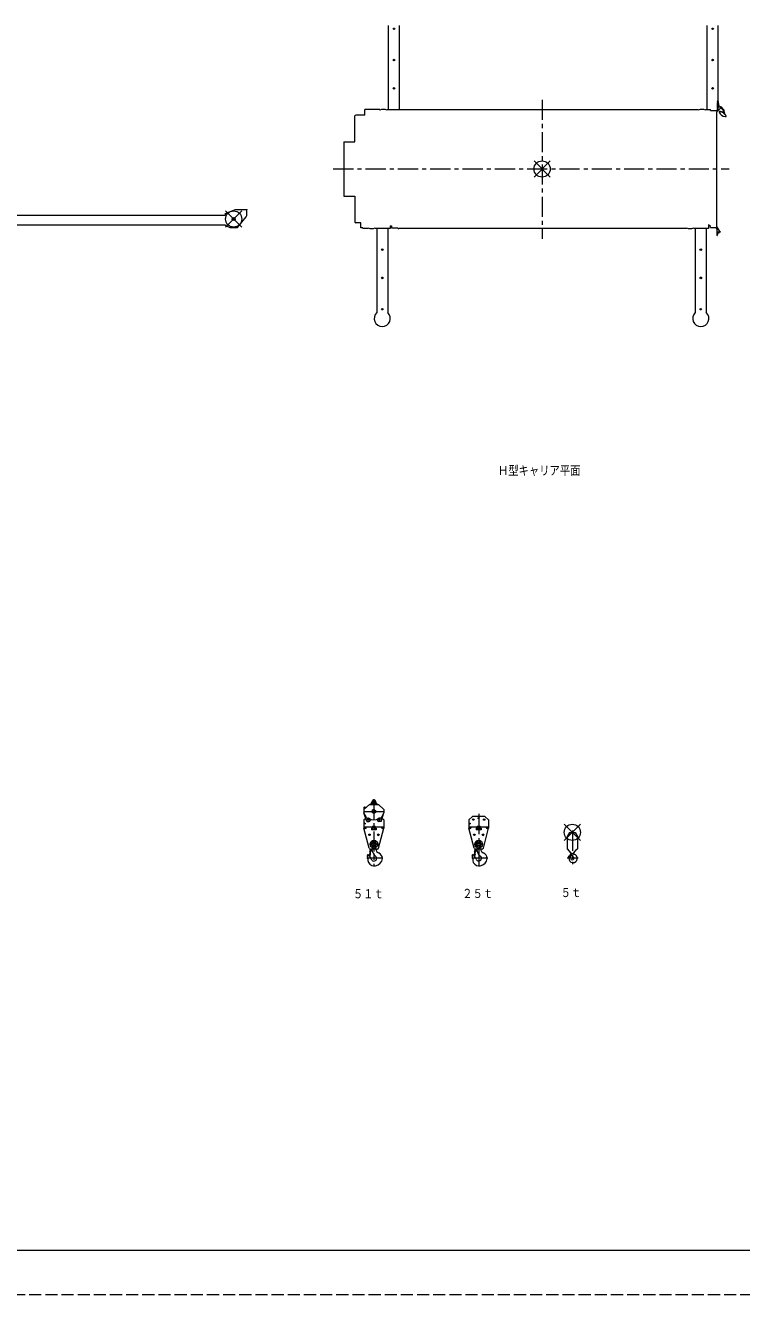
# Model space of a CAD drawing. Units: millimetres on the paper. Extents: x -420 to 420, y -297 to 297.
# Drawn here: x -101.4 to 75.8, y -297 to 17.1 of the extents above; entities that cross this region are included whole.
import ezdxf
from ezdxf.enums import TextEntityAlignment as Align

# ---------------------------------------------------------------- set-up
doc = ezdxf.new("R2010")
doc.units = ezdxf.units.MM
doc.linetypes.add('CHAIN1', pattern=[8, 5, -1, 1, -1])
doc.linetypes.add('DASHED3', pattern=[4, 3, -1])
doc.layers.add('0-0_0', color=7, linetype='Continuous', lineweight=18)
doc.layers.add('0-1_1', color=7, linetype='DASHED3', lineweight=18)
doc.styles.add('ＭＳ ゴシック', font='')
doc.styles.get('ＭＳ ゴシック').set_extended_font_data('MS Gothic')

msp = doc.modelspace()

# ---------------------------------------------------------------- linework, layer by layer
at = {"layer": '0-0_0', "color": 2}
for p, q in [((-11.544, -3.7), (-11.544, 17.088)), ((-8.814, -3.7), (-8.814, 17.088)), ((67.306, -3.7), (67.306, 17.088)), ((70.036, -3.7), (70.036, 17.088)), ((-14.474, -33.2), (-14.474, -53.988)), ((-11.744, -33.2), (-11.744, -53.988)), ((64.376, -33.2), (64.376, -53.988)), ((67.106, -33.2), (67.106, -53.988))]:
    msp.add_line(p, q, dxfattribs=at)
at = {"layer": '0-0_0', "linetype": 'CHAIN1'}
for p, q in [((26.456, -1.308), (26.456, -35.766)), ((-25.248, -18.45), (72.723, -18.45)), ((-15.179, -174.375), (-15.179, -191.041)), ((-17.761, -177.436), (-11.836, -177.436)), ((10.767, -178.027), (10.767, -191.041)), ((-12.599, -181.336), (-17.792, -181.336)), ((13.348, -181.336), (8.154, -181.336)), ((33.943, -182.186), (33.943, -190.494)), ((-14.061, -185.536), (-16.256, -185.536)), ((11.885, -185.536), (9.691, -185.536)), ((-12.934, -189.036), (-16.893, -189.036)), ((13.013, -189.036), (9.053, -189.036)), ((35.35, -189.036), (32.668, -189.036))]:
    msp.add_line(p, q, dxfattribs=at)
at = {"layer": '0-0_0'}
for p, q in [((69.86, -1.625), (69.978, -1.625)), ((70.078, -1.725), (70.078, -2.015)), ((70.078, -2.013), (70.178, -2.825)), ((70.178, -2.825), (70.228, -2.825)), ((70.228, -2.825), (70.228, -3.085)), ((70.228, -3.085), (70.586, -3.085)), ((-19.867, -11.75), (-19.867, -5.33)), ((-17.397, -5.107), (-19.644, -5.107)), ((-13.729, -3.7), (-17.397, -3.7)), ((-17.397, -5.107), (-17.397, -3.7)), ((-13.729, -3.914), (-13.729, -3.7)), ((-11.929, -3.914), (-11.929, -3.7)), ((-11.929, -3.7), (65.121, -3.7)), ((65.121, -3.7), (65.121, -3.914)), ((66.921, -3.914), (66.921, -3.7)), ((66.921, -3.7), (68.141, -3.7)), ((68.141, -4), (68.141, -3.7)), ((68.141, -4), (69.433, -4)), ((69.826, -3.845), (69.598, -4.073)), ((70.718, -3.338), (69.656, -4.4)), ((69.656, -4.4), (69.656, -32.686)), ((71.311, -3.915), (70.718, -3.338)), ((71.444, -3.778), (70.824, -3.174)), ((71.236, -4.241), (71.322, -4.181)), ((71.236, -4.426), (71.236, -4.241)), ((71.236, -4.426), (71.297, -4.485)), ((71.272, -4.554), (71.297, -4.485)), ((71.343, -4.169), (71.322, -4.181)), ((71.333, -4.67), (71.449, -4.566)), ((71.343, -4.169), (71.343, -3.974)), ((71.449, -4.566), (71.511, -4.597)), ((71.511, -4.597), (71.582, -4.6)), ((71.534, -4.265), (71.534, -3.974)), ((71.611, -4.397), (71.534, -4.265)), ((71.611, -4.583), (71.582, -4.6)), ((71.611, -4.583), (71.611, -4.397)), ((-22.644, -11.75), (-19.867, -11.75)), ((-22.644, -11.75), (-22.644, -25.15)), ((-22.644, -25.15), (-19.867, -25.15)), ((-19.867, -25.15), (-19.867, -31.57)), ((-112.856, -29.889), (-51.956, -29.889)), ((-51.956, -29.455), (-51.956, -29.889)), ((-48.908, -32.911), (-46.804, -30.315)), ((-46.667, -28.492), (-46.665, -28.431)), ((-46.665, -28.431), (-46.605, -28.433)), ((-46.657, -29.933), (-46.605, -28.433)), ((-18.424, -31.793), (-19.644, -31.793)), ((-18.424, -33), (-18.424, -31.793)), ((-17.879, -33), (-18.424, -33)), ((-17.879, -33), (-17.879, -33.2)), ((-16.659, -33.2), (-17.879, -33.2)), ((-16.659, -32.986), (-16.659, -33.2)), ((-11.191, -32.503), (-10.852, -32.503)), ((-11.191, -32.503), (-11.191, -33.2)), ((62.191, -33.2), (-9.044, -33.2)), ((62.191, -32.986), (62.191, -33.2)), ((63.991, -33.2), (63.991, -32.986)), ((67.659, -33.2), (63.991, -33.2)), ((68.106, -32.677), (67.659, -32.23)), ((67.659, -32.23), (67.659, -33.2)), ((68.106, -32.9), (68.106, -32.677)), ((68.106, -32.9), (69.466, -32.9)), ((69.466, -32.9), (69.736, -33.366)), ((69.656, -32.686), (70.379, -33.935)), ((70.504, -34.115), (70.376, -34.115)), ((70.379, -33.935), (70.504, -33.935)), ((70.504, -33.935), (70.504, -34.115)), ((69.722, -34.77), (69.722, -34.823)), ((69.832, -34.875), (69.773, -34.875)), ((-17.629, -176.936), (-16.279, -175.686)), ((-16.279, -175.686), (-14.079, -175.686)), ((-15.829, -175.555), (-15.552, -174.842)), ((-14.53, -175.555), (-14.806, -174.842)), ((-12.729, -176.936), (-14.079, -175.686)), ((-17.629, -176.486), (-17.629, -177.736)), ((-16.949, -179.886), (-17.629, -177.736)), ((-17.034, -178.961), (-17.629, -177.736)), ((-17.568, -176.536), (-17.499, -176.416)), ((-17.499, -176.656), (-17.568, -176.536)), ((-17.36, -176.416), (-17.499, -176.416)), ((-17.36, -176.656), (-17.499, -176.656)), ((-17.479, -176.336), (-16.981, -176.336)), ((-17.291, -176.536), (-17.36, -176.416)), ((-17.291, -176.536), (-17.36, -176.656)), ((-15.179, -176.94), (-15.609, -177.188)), ((-15.609, -177.188), (-15.609, -177.684)), ((-15.179, -177.933), (-15.609, -177.684)), ((-15.179, -176.94), (-14.749, -177.188)), ((-14.749, -177.684), (-15.179, -177.933)), ((-14.749, -177.188), (-14.749, -177.684)), ((-13.409, -179.886), (-12.729, -177.736)), ((-13.325, -178.961), (-12.729, -177.736)), ((-12.729, -176.936), (-12.729, -177.736)), ((9.267, -178.706), (8.317, -179.536)), ((12.267, -178.706), (9.267, -178.706)), ((13.217, -179.536), (12.267, -178.706)), ((-17.183, -179.146), (-17.629, -179.536)), ((-17.629, -179.536), (-17.629, -181.536)), ((-16.338, -186.511), (-17.629, -181.536)), ((-17.429, -180.297), (-17.549, -180.367)), ((-17.549, -180.367), (-17.549, -180.505)), ((-17.429, -180.575), (-17.549, -180.505)), ((-17.481, -181.438), (-17.331, -181.351)), ((-17.481, -181.611), (-17.481, -181.438)), ((-17.331, -181.697), (-17.481, -181.611)), ((-17.429, -180.297), (-17.309, -180.367)), ((-17.331, -181.351), (-17.181, -181.438)), ((-17.181, -181.611), (-17.331, -181.697)), ((-17.181, -181.438), (-17.181, -181.611)), ((-16.949, -179.886), (-16.309, -179.886)), ((-16.854, -179.074), (-16.52, -179.074)), ((-16.529, -179.17), (-16.759, -179.303)), ((-16.759, -179.303), (-16.759, -179.569)), ((-16.529, -179.702), (-16.759, -179.569)), ((-16.109, -179.291), (-16.109, -179.686)), ((-15.779, -181.596), (-15.779, -181.976)), ((-15.414, -181.596), (-15.779, -181.596)), ((-14.579, -181.976), (-15.779, -181.976)), ((-14.579, -181.596), (-14.945, -181.596)), ((-14.579, -181.596), (-14.579, -181.976)), ((-14.249, -179.291), (-14.249, -179.686)), ((-13.409, -179.886), (-14.049, -179.886)), ((-14.021, -186.511), (-12.729, -181.536)), ((-13.504, -179.074), (-13.839, -179.074)), ((-13.027, -181.351), (-13.177, -181.438)), ((-13.177, -181.438), (-13.177, -181.611)), ((-13.177, -181.611), (-13.027, -181.697)), ((-12.729, -179.536), (-13.175, -179.146)), ((-12.877, -181.438), (-13.027, -181.351)), ((-13.027, -181.697), (-12.877, -181.611)), ((-12.877, -181.611), (-12.877, -181.438)), ((-12.729, -179.536), (-12.729, -181.536)), ((8.317, -179.536), (8.317, -181.536)), ((9.609, -186.511), (8.317, -181.536)), ((8.517, -180.297), (8.397, -180.367)), ((8.397, -180.367), (8.397, -180.505)), ((8.517, -180.575), (8.397, -180.505)), ((8.465, -181.438), (8.615, -181.351)), ((8.465, -181.611), (8.465, -181.438)), ((8.615, -181.697), (8.465, -181.611)), ((8.517, -180.297), (8.637, -180.367)), ((8.637, -180.505), (8.517, -180.575)), ((8.615, -181.351), (8.765, -181.438)), ((8.765, -181.611), (8.615, -181.697)), ((8.637, -180.367), (8.637, -180.505)), ((8.765, -181.438), (8.765, -181.611)), ((10.533, -181.596), (10.167, -181.596)), ((10.167, -181.596), (10.167, -181.976)), ((11.367, -181.596), (11.001, -181.596)), ((11.926, -186.511), (13.217, -181.536)), ((12.919, -181.351), (12.769, -181.438)), ((12.769, -181.438), (12.769, -181.611)), ((12.769, -181.611), (12.919, -181.697)), ((13.069, -181.438), (12.919, -181.351)), ((12.919, -181.697), (13.069, -181.611)), ((13.069, -181.611), (13.069, -181.438)), ((13.217, -179.536), (13.217, -181.536)), ((-16.409, -183.12), (-16.259, -183.033)), ((-16.409, -183.293), (-16.409, -183.12)), ((-16.259, -183.38), (-16.409, -183.293)), ((-16.259, -183.033), (-16.109, -183.12)), ((-16.109, -183.293), (-16.259, -183.38)), ((-16.109, -183.12), (-16.109, -183.293)), ((-15.929, -184.953), (-15.929, -186.119)), ((-15.848, -184.861), (-15.529, -184.861)), ((-15.529, -184.861), (-15.529, -185.215)), ((-14.511, -184.861), (-14.829, -184.861)), ((-14.829, -184.861), (-14.829, -185.215)), ((-14.429, -184.953), (-14.429, -186.119)), ((-14.249, -183.293), (-14.099, -183.38)), ((-13.949, -183.12), (-14.099, -183.033)), ((-14.099, -183.38), (-13.949, -183.293)), ((-13.949, -183.293), (-13.949, -183.12)), ((9.537, -183.12), (9.687, -183.033)), ((9.537, -183.293), (9.537, -183.12)), ((9.687, -183.38), (9.537, -183.293)), ((9.687, -183.033), (9.837, -183.12)), ((9.837, -183.293), (9.687, -183.38)), ((9.837, -183.12), (9.837, -183.293)), ((10.017, -184.953), (10.017, -186.119)), ((10.099, -184.861), (10.417, -184.861)), ((10.417, -184.861), (10.417, -185.215)), ((11.117, -184.861), (11.117, -185.215)), ((11.436, -184.861), (11.117, -184.861)), ((11.517, -184.953), (11.517, -186.119)), ((11.847, -183.033), (11.697, -183.12)), ((11.697, -183.12), (11.697, -183.293)), ((11.697, -183.293), (11.847, -183.38)), ((11.997, -183.12), (11.847, -183.033)), ((11.847, -183.38), (11.997, -183.293)), ((11.997, -183.293), (11.997, -183.12)), ((33.248, -182.606), (32.673, -183.606)), ((32.673, -183.606), (32.673, -185.906)), ((33.248, -182.606), (34.638, -182.606)), ((34.638, -182.606), (35.213, -183.606)), ((35.213, -183.606), (35.213, -185.906)), ((-16.202, -187.251), (-16.306, -188.436)), ((-16.202, -187.251), (-15.961, -186.736)), ((-16.095, -187.403), (-16.133, -187.836)), ((-16.133, -187.836), (-16.071, -188.206)), ((-14.311, -186.736), (-16.047, -186.736)), ((-15.959, -186.736), (-15.761, -186.829)), ((-15.959, -187.016), (-15.904, -186.921)), ((-15.904, -187.111), (-15.959, -187.016)), ((-15.904, -186.921), (-15.794, -186.921)), ((-15.794, -187.111), (-15.904, -187.111)), ((-15.741, -187.223), (-15.849, -187.223)), ((-15.848, -186.211), (-15.529, -186.211)), ((-15.794, -186.921), (-15.74, -187.016)), ((-15.74, -187.016), (-15.794, -187.111)), ((-15.529, -185.857), (-15.529, -186.211)), ((-14.829, -185.857), (-14.829, -186.211)), ((-14.511, -186.211), (-14.829, -186.211)), ((9.744, -187.251), (9.64, -188.436)), ((9.744, -187.251), (9.985, -186.736)), ((9.851, -187.403), (9.813, -187.836)), ((9.813, -187.836), (9.875, -188.206)), ((11.635, -186.736), (9.899, -186.736)), ((9.987, -186.736), (10.185, -186.829)), ((9.987, -187.016), (10.042, -186.921)), ((10.042, -187.111), (9.987, -187.016)), ((10.042, -186.921), (10.152, -186.921)), ((10.152, -187.111), (10.042, -187.111)), ((10.205, -187.223), (10.097, -187.223)), ((10.099, -186.211), (10.417, -186.211)), ((10.417, -185.857), (10.417, -186.211)), ((11.117, -185.857), (11.117, -186.211)), ((11.436, -186.211), (11.117, -186.211)), ((32.668, -185.906), (32.668, -186.656)), ((32.748, -186.736), (32.668, -186.656)), ((32.748, -186.736), (32.813, -186.736)), ((33.575, -187.645), (32.813, -186.736)), ((33.349, -188.726), (33.526, -188.007)), ((33.518, -188.459), (33.558, -188.298)), ((33.558, -188.298), (33.729, -188.119)), ((33.566, -187.944), (33.686, -187.843)), ((33.675, -188.175), (33.75, -188.202)), ((34.311, -187.645), (35.073, -186.736)), ((35.073, -186.736), (35.138, -186.736)), ((35.138, -186.736), (35.218, -186.656)), ((35.218, -185.906), (35.218, -186.656)), ((-15.179, -190.856), (-14.811, -190.856)), ((10.767, -190.856), (11.135, -190.856)), ((33.29, -188.662), (33.164, -188.535)), ((33.349, -188.726), (33.397, -188.738)), ((33.518, -188.459), (33.521, -188.639)), ((34.113, -190.106), (33.943, -190.106))]:
    msp.add_line(p, q, dxfattribs=at)
at = {"layer": '0-0_0', "color": 5}
for p, q in [((24.456, -16.45), (28.456, -20.45)), ((24.456, -20.45), (28.456, -16.45)), ((-51.886, -32.83), (-47.886, -28.83)), ((-51.886, -28.83), (-47.886, -32.83)), ((31.943, -180.606), (35.943, -184.606)), ((31.943, -184.606), (35.943, -180.606))]:
    msp.add_line(p, q, dxfattribs=at)
at = {"layer": '0-0_0'}
for points in [[(-51.956, -29.455), (-49.424, -28.492), (-46.667, -28.492)], [(-112.19, -32.241), (-51.956, -32.241), (-51.956, -32.314)], [(-51.901, -32.402), (-50.846, -32.911), (-48.908, -32.911)], [(-11.191, -33.2), (-14.859, -33.2), (-14.859, -32.986)], [(-10.852, -32.503), (-10.852, -33), (-9.272, -33)], [(70.172, -34.115), (69.932, -34.115), (69.932, -34.425)], [(-17.309, -180.367), (-17.309, -180.505), (-17.429, -180.575)], [(-16.529, -179.17), (-16.299, -179.303), (-16.299, -179.569), (-16.529, -179.702)], [(11.367, -181.596), (11.367, -181.976), (10.167, -181.976)], [(-14.099, -183.033), (-14.249, -183.12), (-14.249, -183.293)], [(10.152, -186.921), (10.207, -187.016), (10.152, -187.111)]]:
    msp.add_lwpolyline(points, dxfattribs=at)
at = {"layer": '0-0_0', "color": 2}
for centre, radius in [((-10.179, 16.25), 0.175), ((68.671, 16.25), 0.175), ((-10.179, 8.5), 0.2), ((68.671, 8.5), 0.2), ((-10.179, 1.5), 0.2), ((68.671, 1.5), 0.2), ((-13.109, -38.4), 0.2), ((65.741, -38.4), 0.2), ((-13.109, -45.4), 0.2), ((65.741, -45.4), 0.2), ((-13.109, -53.15), 0.175), ((65.741, -53.15), 0.175)]:
    msp.add_circle(centre, radius, dxfattribs=at)
at = {"layer": '0-0_0', "color": 5}
for centre in [(26.456, -18.45), (-49.886, -30.83), (33.943, -182.606)]:
    msp.add_circle(centre, 2, dxfattribs=at)
at = {"layer": '0-0_0'}
for centre, radius in [((-49.886, -30.83), 0.375), ((-15.179, -174.986), 0.325), ((-15.179, -174.986), 0.15), ((-17.429, -176.536), 0.12), ((-15.179, -177.436), 0.43), ((10.767, -179.086), 0.16), ((-17.429, -180.436), 0.12), ((-17.331, -181.524), 0.185), ((-17.331, -181.524), 0.15), ((-17.331, -181.524), 0.1), ((-17.331, -181.524), 0.0865), ((-16.529, -179.436), 0.23), ((-16.529, -179.436), 0.15), ((-16.529, -179.436), 0.131), ((-15.529, -181.786), 0.08), ((-15.529, -181.786), 0.0692), ((-15.179, -181.336), 0.35), ((-14.829, -181.786), 0.08), ((-14.829, -181.786), 0.0692), ((-13.829, -179.436), 0.185), ((-13.829, -179.436), 0.185), ((-13.027, -181.524), 0.185), ((-13.027, -181.524), 0.15), ((-13.027, -181.524), 0.1), ((-13.027, -181.524), 0.0865), ((8.517, -180.436), 0.12), ((8.615, -181.524), 0.185), ((8.615, -181.524), 0.15), ((8.615, -181.524), 0.1), ((8.615, -181.524), 0.0865), ((9.417, -179.436), 0.185), ((10.417, -181.786), 0.08), ((10.417, -181.786), 0.0692), ((10.767, -181.336), 0.35), ((11.117, -181.786), 0.08), ((11.117, -181.786), 0.0692), ((12.117, -179.436), 0.185), ((12.919, -181.524), 0.185), ((12.919, -181.524), 0.15), ((12.919, -181.524), 0.1), ((12.919, -181.524), 0.0865), ((-16.259, -183.207), 0.185), ((-16.259, -183.207), 0.15), ((-16.259, -183.207), 0.1), ((-16.259, -183.207), 0.0865), ((-15.179, -185.536), 0.95), ((-15.179, -185.536), 0.475), ((-15.179, -185.536), 0.445), ((-14.099, -183.207), 0.185), ((-14.099, -183.207), 0.15), ((-14.099, -183.207), 0.1), ((-14.099, -183.207), 0.0865), ((9.687, -183.207), 0.185), ((9.687, -183.207), 0.15), ((9.687, -183.207), 0.1), ((9.687, -183.207), 0.0865), ((10.767, -185.536), 0.95), ((10.767, -185.536), 0.475), ((10.767, -185.536), 0.445), ((11.847, -183.207), 0.185), ((11.847, -183.207), 0.15), ((11.847, -183.207), 0.1), ((11.847, -183.207), 0.0865), ((-15.849, -187.016), 0.095), ((10.097, -187.016), 0.095), ((33.643, -188.036), 0.1)]:
    msp.add_circle(centre, radius, dxfattribs=at)
for centre, radius, start, end in [((75.758, -2.775), 6, 169.92139, 190.07864), ((75.758, -2.775), 6.03, 169.19592, 169.68747), ((69.85, -1.7), 0.025, 169.68693, 270.00304), ((69.86, -1.65), 0.025, 92.23677, 170.72222), ((69.978, -1.725), 0.1, 0.00025, 90.00024), ((70.688, -3.175), 0.136, 0.37628, 138.55226), ((-19.644, -5.33), 0.223, 89.99999, 179.99997), ((-12.829, -5.7), 2, 63.25314, 116.7382), ((66.021, -5.7), 2, 63.25791, 116.74371), ((69.433, -4.223), 0.223, 42.31634, 90.00004), ((69.85, -3.85), 0.025, 90.00022, 168.80147), ((70.603, -4.359), 0.342, 174.11679, 177.95504), ((70.638, -4.325), 0.378, 183.43088, 187.26913), ((70.57, -4.396), 0.316, 162.95012, 166.78837), ((70.675, -4.292), 0.42, 191.00462, 194.84287), ((70.54, -4.436), 0.302, 150.27195, 154.1102), ((70.715, -4.263), 0.466, 197.13438, 200.97263), ((71.927, -3.7), 1.8, 203.14048, 265.82499), ((70.512, -4.477), 0.302, 137.02119, 140.85944), ((70.757, -4.235), 0.514, 202.13149, 205.96974), ((70.487, -4.52), 0.317, 124.42033, 128.25858), ((70.8, -4.211), 0.564, 206.25867, 210.09692), ((70.465, -4.564), 0.344, 113.37244, 117.21069), ((70.446, -4.61), 0.38, 104.1806, 108.01885), ((70.431, -4.657), 0.423, 96.71261, 100.55086), ((70.418, -4.705), 0.469, 90.66725, 94.5055), ((70.409, -4.753), 0.518, 85.73532, 89.57357), ((70.403, -4.803), 0.567, 81.65802, 85.49627), ((70.513, -4.678), 0.438, 89.54474, 93.67605), ((70.505, -4.726), 0.486, 84.47011, 88.60143), ((70.5, -4.775), 0.534, 80.3149, 84.44621), ((70.498, -4.823), 0.583, 76.85099, 80.9823), ((70.501, -4.872), 0.63, 73.91104, 78.04235), ((70.506, -4.92), 0.675, 71.37259, 75.5039), ((70.515, -4.968), 0.718, 69.14526, 73.27657), ((70.528, -5.015), 0.758, 67.16142, 71.29274), ((70.544, -5.061), 0.794, 65.36969, 69.501), ((70.563, -5.106), 0.828, 63.73027, 67.86159), ((70.585, -5.149), 0.858, 62.21181, 66.34313), ((70.61, -5.19), 0.884, 60.78908, 64.9204), ((70.638, -5.23), 0.905, 59.44136, 63.57268), ((70.67, -5.267), 0.923, 58.15121, 62.28252), ((70.703, -5.302), 0.936, 56.90357, 61.03489), ((70.739, -5.335), 0.945, 55.68507, 59.81639), ((71.238, -3.99), 0.104, 359.99999, 45.77418), ((70.802, -5.525), 1.033, 50.36476, 57.70301), ((71.238, -3.99), 0.295, 359.99999, 45.77418), ((70.888, -5.563), 1.011, 48.17899, 55.51724), ((70.979, -5.589), 0.974, 45.86017, 53.19843), ((71.073, -5.604), 0.923, 43.31882, 50.65708), ((71.167, -5.606), 0.858, 40.43436, 47.77261), ((71.872, -4.96), 0.541, 261.99093, 269.32919), ((71.261, -5.597), 0.782, 37.03179, 44.37005), ((71.855, -5.053), 0.448, 271.45544, 278.79369), ((71.353, -5.575), 0.697, 32.84039, 40.17865), ((71.825, -5.143), 0.366, 285.50483, 292.84308), ((71.442, -5.542), 0.605, 27.41683, 34.75509), ((71.784, -5.228), 0.312, 305.93742, 313.27567), ((71.525, -5.498), 0.51, 20.00195, 27.34021), ((71.733, -5.307), 0.303, 330.89536, 338.23362), ((71.603, -5.443), 0.42, 9.28781, 16.62607), ((71.672, -5.38), 0.345, 353.31194, 0.6502), ((-47.316, -29.9), 0.66, 320.96458, 357.99976), ((-51.858, -32.314), 0.098, 179.99983, 244.25213), ((-19.644, -31.57), 0.223, 180.00003, 270.00001), ((-15.759, -31.2), 2, 243.25784, 296.74363), ((-9.044, -32.97), 0.23, 187.49403, 270), ((63.091, -31.2), 2, 243.25776, 296.74356), ((77.915, -34.025), 8.205, 175.39343, 185.06906), ((69.492, -34.51), 0.437, 354.00149, 359.62649), ((69.486, -34.476), 0.445, 355.29951, 0.92451), ((69.482, -34.442), 0.45, 356.56202, 2.18702), ((70.274, -34.025), 0.136, 221.43214, 318.56786), ((69.773, -34.823), 0.052, 180.00013, 270.00004), ((69.742, -34.77), 0.02, 90.00013, 180.00002), ((69.814, -34.774), 0.102, 279.65342, 285.27842), ((69.78, -34.771), 0.119, 300.91106, 306.53606), ((69.747, -34.764), 0.146, 315.6093, 321.2343), ((69.714, -34.754), 0.178, 325.34433, 330.96933), ((69.682, -34.741), 0.213, 332.02103, 337.64603), ((69.652, -34.725), 0.247, 336.84495, 342.46995), ((69.623, -34.706), 0.28, 340.50759, 346.13259), ((69.597, -34.684), 0.311, 343.41122, 349.03622), ((69.572, -34.66), 0.34, 345.79987, 351.42487), ((69.551, -34.633), 0.366, 347.82864, 353.45364), ((69.532, -34.605), 0.389, 349.60065, 355.22565), ((69.515, -34.575), 0.409, 351.18755, 356.81255), ((69.502, -34.543), 0.425, 352.64134, 358.26634), ((-15.179, -177.436), 1.99, 61.56971, 118.43029), ((-15.179, -174.986), 0.4, 21.1677, 158.8323), ((-17.479, -176.486), 0.15, 90, 180), ((-16.854, -178.874), 0.2, 205.91047, 270), ((-13.504, -178.874), 0.2, 270, 334.08953), ((-16.52, -179.274), 0.2, 53.89244, 90), ((-15.179, -177.436), 2.075, 233.89244, 306.10756), ((-16.309, -179.686), 0.2, 270, 0), ((-14.049, -179.686), 0.2, 180, 270), ((-13.839, -179.274), 0.2, 90, 126.10756), ((-16.644, -188.266), 0.15, 37.84558, 195.97768), ((-21.045, -189.592), 4.446, 11.28638, 16.79537), ((-23.123, -193.926), 8.753, 36.88124, 41.08356), ((-16.047, -186.436), 0.3, 194.55357, 270), ((-16.269, -188.239), 0.2, 265, 9.46846), ((-15.896, -187.42), 0.2, 83.42239, 175), ((-15.849, -187.016), 0.207, 263.42239, 64.89388), ((-15.879, -186.609), 0.2, 286.76036, 320.58851), ((-15.741, -187.423), 0.2, 18.41378, 90), ((-13.179, -186.57), 2.5, 183.80479, 230.95569), ((-13.679, -186.752), 1, 179.10086, 249.02258), ((-14.311, -186.436), 0.3, 270, 345.44643), ((-14.574, -189.086), 1.5, 1.9101, 69.02258), ((9.302, -188.266), 0.15, 37.84558, 195.97768), ((4.901, -189.592), 4.446, 11.28638, 16.79537), ((2.823, -193.926), 8.753, 36.88124, 41.08356), ((9.899, -186.436), 0.3, 194.55357, 270), ((9.678, -188.239), 0.2, 265, 9.46846), ((10.051, -187.42), 0.2, 83.42239, 175), ((10.097, -187.016), 0.207, 263.42239, 64.89388), ((10.067, -186.609), 0.2, 286.76036, 320.58851), ((10.205, -187.423), 0.2, 18.41378, 90), ((12.767, -186.57), 2.5, 183.80479, 230.95569), ((12.267, -186.752), 1, 179.10086, 249.02258), ((11.635, -186.436), 0.3, 270, 345.44643), ((11.372, -189.086), 1.5, 1.9101, 69.02258), ((33.643, -188.036), 0.12, 316.13328, 166.13375), ((33.943, -187.336), 0.48, 219.99986, 319.99981), ((33.486, -187.839), 0.2, 359.52733, 47.75973), ((34.686, -187.849), 1, 179.52726, 184.34265), ((34.686, -187.849), 1, 195.95563, 237.95457), ((34.113, -189.056), 1.05, 270, 76.72043), ((34.4, -187.839), 0.2, 132.24022, 256.72026), ((-18.242, -189.031), 1.588, 355.78294, 11.21195), ((-14.212, -189.447), 2.465, 173.01177, 182.94487), ((-15.246, -189.421), 1.436, 186.09375, 272.65824), ((-17.717, -189.878), 1.999, 18.66195, 37.06179), ((-15.179, -189.036), 0.675, 197.41078, 50.95569), ((-14.995, -188.942), 1.923, 275.49135, 357.18545), ((7.704, -189.031), 1.588, 355.78294, 11.21195), ((11.735, -189.447), 2.465, 173.01177, 182.94487), ((10.701, -189.421), 1.436, 186.09375, 272.65824), ((8.229, -189.878), 1.999, 18.66195, 37.06179), ((10.767, -189.036), 0.675, 197.41078, 50.95569), ((10.951, -188.942), 1.923, 275.49135, 357.18545), ((33.093, -188.606), 0.1, 45.61109, 200.68626), ((32.064, -188.995), 1, 358.2832, 20.68671), ((34.112, -189.07), 1.05, 177.89826, 260.71127), ((32.583, -189.369), 1, 13.75828, 44.99984), ((33.421, -188.641), 0.1, 256.13233, 1.11532), ((33.943, -189.036), 0.4, 193.75822, 57.95443)]:
    msp.add_arc(centre, radius, start, end, dxfattribs=at)
at = {"layer": '0-0_0', "color": 4}
for centre in [(-13.109, -55.45), (65.741, -55.45)]:
    msp.add_arc(centre, 2, 133.03849, 46.96103, dxfattribs=at)
at = {"layer": '0-1_1', "linetype": 'Continuous'}
msp.add_line((-411.5, -286), (411.5, -286), dxfattribs=at)
at = {"layer": '0-1_1'}
msp.add_line((-420.5, -297), (420.5, -297), dxfattribs=at)
msp.add_line((-420.5, -297), (420.5, -297), dxfattribs=at)

# ---------------------------------------------------------------- texts
at = {"layer": '0-0_0', "style": 'ＭＳ ゴシック', "width": 0.85}
for s, p in [('Ｈ型キャリア平面', (15.543, -94.843)), ('５１ｔ', (-20.368, -199.587)), ('２５ｔ', (6.698, -199.509)), ('５ｔ', (31.057, -199.277))]:
    msp.add_text(s, height=2.199, dxfattribs=at).set_placement(p, align=Align.BOTTOM_LEFT)

doc.saveas('drawing.dxf')
